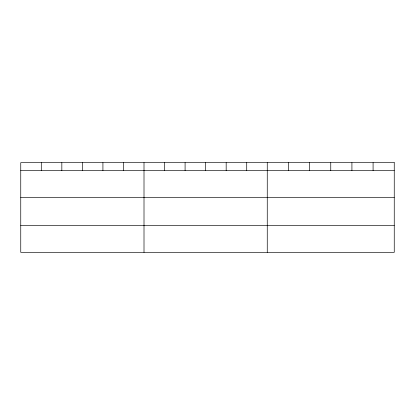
<?xml version="1.0" encoding="UTF-8"?>
<svg xmlns="http://www.w3.org/2000/svg" width="415" height="415" viewBox="0 0 415 415"><rect width="100%" height="100%" fill="white"/><g stroke="black" fill="none" stroke-linecap="round" stroke-linejoin="round"><path stroke-width="0.62" d="M20.75 170.549L394.25 170.549M20.75 197.54L394.25 197.54M20.75 225.345L394.25 225.345M373.085 162.664L373.085 170.549M351.92 162.664L351.92 170.549M330.755 162.664L330.755 170.549M309.59 162.664L309.59 170.549M288.425 162.664L288.425 170.549M267.26 162.664L267.26 252.336M246.718 162.664L246.718 170.549M226.175 162.664L226.175 170.549M205.632 162.664L205.632 170.549M185.09 162.664L185.09 170.549M164.548 162.664L164.548 170.549M144.005 162.664L144.005 252.336M123.463 162.664L123.463 170.549M102.92 162.664L102.92 170.549M82.378 162.664L82.378 170.549M61.835 162.664L61.835 170.549M41.293 162.664L41.293 170.549M394.25 162.664L20.75 162.664L20.75 252.336L394.25 252.336L394.25 162.664"/></g></svg>
